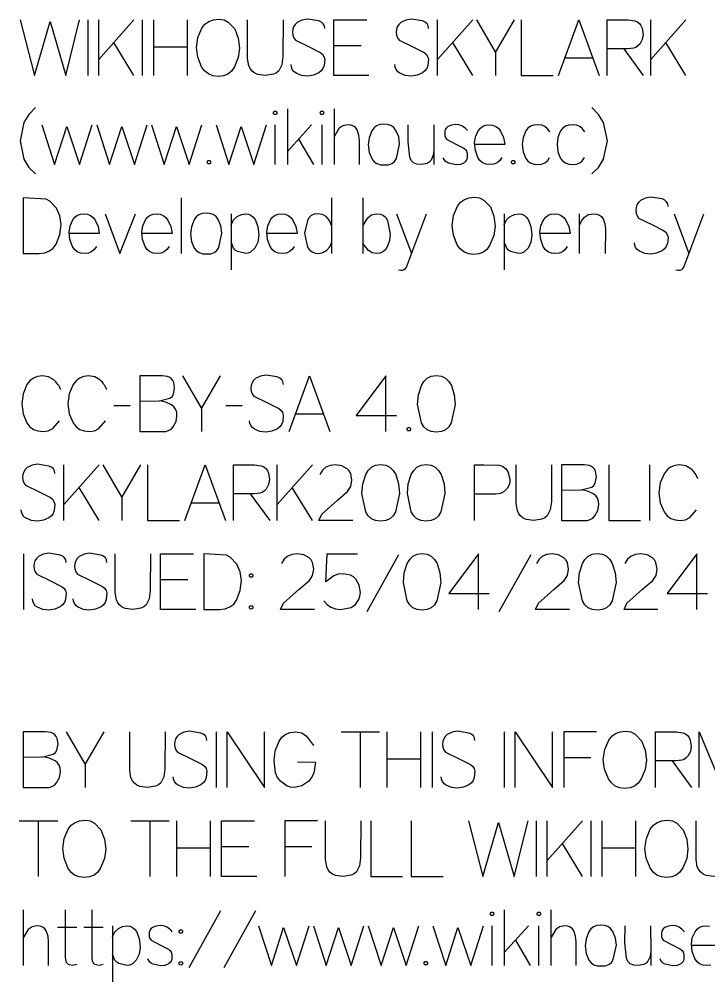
# Model space of a CAD drawing. Header units: millimetres. Extents: x -1220 to 1220, y -2590 to 4787.
# Drawn here: x -866 to 51, y 3506 to 4787 of the extents above; entities that cross this region are included whole.
import ezdxf

# ---------------------------------------------------------------- set-up
doc = ezdxf.new("R2010")
doc.units = ezdxf.units.MM
doc.layers.add('TC', color=220, linetype='Continuous', true_color=0xff00bb)

msp = doc.modelspace()

# ---------------------------------------------------------------- linework, layer by layer
at = {"layer": 'TC'}
for p, q in [((-774.8, 4785.9, 0), (-774.8, 4711.9, 0)), ((-760, 4711.9, 0), (-760, 4785.9, 0)), ((-760, 4733.1, 0), (-713.3, 4785.9, 0)), ((-702.3, 4785.9, 0), (-702.3, 4711.9, 0)), ((-687.4, 4785.9, 0), (-687.4, 4711.9, 0)), ((-642.2, 4711.9, 0), (-642.2, 4785.9, 0)), ((-309.4, 4711.9, 0), (-309.4, 4785.9, 0)), ((-309.4, 4733.1, 0), (-262.7, 4785.9, 0)), ((-25.8, 4711.9, 0), (-25.8, 4785.9, 0)), ((-25.8, 4733.1, 0), (20.9, 4785.9, 0)), ((-713.3, 4711.9, 0), (-739.9, 4755.8, 0)), ((-411.2, 4751.5, 0), (-447.4, 4751.5, 0)), ((-262.7, 4711.9, 0), (-289.3, 4755.8, 0)), ((20.9, 4711.9, 0), (-5.7, 4755.8, 0)), ((-642.2, 4749.6, 0), (-687.4, 4749.6, 0)), ((-232.4, 4742.6, 0), (-232.4, 4711.9, 0)), ((-61.6, 4747.5, 0), (-35.8, 4711.8, 0)), ((-140, 4735.4, 0), (-103.2, 4735.4, 0)), ((-509.1, 4667.5, 0), (-509.1, 4593.5, 0)), ((-447.1, 4667.5, 0), (-447.1, 4593.5, 0)), ((-525.8, 4646.3, 0), (-525.8, 4593.5, 0)), ((-477, 4646.3, 0), (-509.1, 4610.6, 0)), ((-463.6, 4646.3, 0), (-463.6, 4593.5, 0)), ((-494.3, 4627, 0), (-474.4, 4593.5, 0)), ((-314.4, 4610.5, 0), (-314.4, 4593.5, 0)), ((-650.4, 4549.1, 0), (-650.4, 4475.1, 0)), ((-450.4, 4549.1, 0), (-450.4, 4475.1, 0)), ((-409, 4549.1, 0), (-409, 4475.1, 0)), ((-584.1, 4527.9, 0), (-584.1, 4453.5, 0)), ((-364, 4527.9, 0), (-344.1, 4475.1, 0)), ((-220.8, 4527.9, 0), (-220.8, 4453.5, 0)), ((-120.8, 4475.1, 0), (-120.8, 4527.9, 0)), ((5.1, 4527.9, 0), (24.9, 4475.1, 0)), ((-718.2, 4272.5, 0), (-739.9, 4272.3, 0)), ((-623.3, 4269, 0), (-623.3, 4238.3, 0)), ((-569.5, 4272.5, 0), (-591.2, 4272.3, 0)), ((-498.2, 4261.8, 0), (-461.4, 4261.8, 0)), ((-417.8, 4259.6, 0), (-364.1, 4259.6, 0)), ((-806.4, 4119.9, 0), (-806.4, 4193.9, 0)), ((-806.4, 4141.1, 0), (-759.7, 4193.9, 0)), ((-522.8, 4119.9, 0), (-522.8, 4193.9, 0)), ((-522.8, 4141.1, 0), (-476, 4193.9, 0)), ((-27.8, 4193.9, 0), (-27.8, 4119.9, 0)), ((-759.7, 4119.9, 0), (-786.3, 4163.8, 0)), ((-476, 4119.9, 0), (-502.7, 4163.8, 0)), ((-729.3, 4150.6, 0), (-729.3, 4119.9, 0)), ((-558.6, 4155.5, 0), (-532.8, 4119.8, 0)), ((-636.9, 4143.4, 0), (-600.1, 4143.4, 0)), ((-860.4, 4075.5, 0), (-860.4, 4001.5, 0)), ((-361.3, 4074.3, 0), (-403.7, 3998.4, 0)), ((-185.5, 4074.3, 0), (-227.9, 3998.4, 0)), ((-641.8, 4041.1, 0), (-677.9, 4041.1, 0)), ((-294.5, 4022.8, 0), (-240.8, 4022.8, 0)), ((-4.1, 4022.8, 0), (49.6, 4022.8, 0)), ((-604.1, 3838.7, 0), (-604.1, 3764.7, 0)), ((-437.8, 3838.7, 0), (-386.6, 3838.7, 0)), ((-412.5, 3838.7, 0), (-412.5, 3764.7, 0)), ((-377, 3838.7, 0), (-377, 3764.7, 0)), ((-331.8, 3764.7, 0), (-331.8, 3838.7, 0)), ((-316.7, 3838.7, 0), (-316.7, 3764.7, 0)), ((-221, 3838.7, 0), (-221, 3764.7, 0)), ((-105.7, 3804.2, 0), (-141.4, 3804.2, 0)), ((-778.4, 3795.4, 0), (-778.4, 3764.7, 0)), ((-331.8, 3802.4, 0), (-377, 3802.4, 0)), ((2.4, 3800.3, 0), (28.2, 3764.6, 0)), ((-865.9, 3720.3, 0), (-814.7, 3720.3, 0)), ((-840.6, 3720.3, 0), (-840.6, 3646.3, 0)), ((-717.6, 3720.3, 0), (-666.4, 3720.3, 0)), ((-692.3, 3720.3, 0), (-692.3, 3646.3, 0)), ((-656.8, 3720.3, 0), (-656.8, 3646.3, 0)), ((-611.7, 3646.3, 0), (-611.7, 3720.3, 0)), ((-178.3, 3720.3, 0), (-178.3, 3646.3, 0)), ((-163.5, 3646.3, 0), (-163.5, 3720.3, 0)), ((-163.5, 3667.5, 0), (-116.8, 3720.3, 0)), ((-105.8, 3720.3, 0), (-105.8, 3646.3, 0)), ((-90.9, 3720.3, 0), (-90.9, 3646.3, 0)), ((-45.8, 3646.3, 0), (-45.8, 3720.3, 0)), ((-116.8, 3646.3, 0), (-143.5, 3690.2, 0)), ((-611.7, 3684, 0), (-656.8, 3684, 0)), ((-560.6, 3685.9, 0), (-596.8, 3685.9, 0)), ((-476.9, 3685.8, 0), (-512.6, 3685.8, 0)), ((-45.8, 3684, 0), (-90.9, 3684, 0)), ((-860.5, 3601.9, 0), (-860.5, 3527.9, 0)), ((-598, 3600.7, 0), (-640.4, 3524.8, 0)), ((-551.5, 3600.7, 0), (-593.9, 3524.8, 0)), ((-220.7, 3601.9, 0), (-220.7, 3527.9, 0)), ((-158.7, 3601.9, 0), (-158.7, 3527.9, 0)), ((-789.5, 3578.4, 0), (-815.2, 3578.4, 0)), ((-754.2, 3578.4, 0), (-779.9, 3578.4, 0)), ((-741.9, 3580.7, 0), (-741.9, 3506.3, 0)), ((-237.4, 3580.7, 0), (-237.4, 3527.9, 0)), ((-188.6, 3580.7, 0), (-220.7, 3545, 0)), ((-175.2, 3580.7, 0), (-175.2, 3527.9, 0)), ((-205.9, 3561.4, 0), (-186.1, 3527.9, 0)), ((-26, 3544.9, 0), (-26, 3527.9, 0))]:
    msp.add_line(p, q, dxfattribs=at)
for points in [[(-864.8, 4785.9), (-845.8, 4711.9), (-825, 4783.6), (-804.1, 4711.9), (-785.6, 4785.9)], [(-514.9, 4785.9), (-515.3, 4736.6), (-516.7, 4726.1), (-520.7, 4718.3), (-523.8, 4715.5), (-527.9, 4713.5), (-538.6, 4711.9), (-548.7, 4713.3), (-552.7, 4715.1), (-556, 4717.6), (-558.5, 4720.8), (-560.4, 4724.7), (-562.1, 4734.7), (-562.1, 4785.9)], [(-459.4, 4774.6), (-459.9, 4778), (-461.5, 4780.8), (-464, 4782.9), (-467.6, 4784.4), (-482.6, 4786.7), (-489.9, 4785.6), (-496.4, 4782.2), (-499.1, 4779.7), (-501, 4776.7), (-502.2, 4773.3), (-502.6, 4769.4), (-502.1, 4765.4), (-500.8, 4762), (-498.6, 4759.1), (-480.4, 4749.9), (-465.5, 4742.7), (-462.6, 4740.3), (-460.6, 4737.3), (-459.6, 4733.6), (-460.3, 4725), (-461.9, 4721.3), (-464.2, 4718.1), (-467.4, 4715.6), (-474.7, 4712.2), (-482.7, 4711), (-490.5, 4711.9), (-497.6, 4714.8), (-500.6, 4717), (-502.7, 4719.7), (-503.9, 4722.8), (-504.4, 4726.3)], [(-400.7, 4711.9), (-447.4, 4711.9), (-447.4, 4785.9), (-403.4, 4785.9)], [(-321.5, 4774.6), (-322, 4778), (-323.5, 4780.8), (-326.1, 4782.9), (-329.6, 4784.4), (-344.6, 4786.7), (-351.9, 4785.6), (-358.5, 4782.2), (-361.2, 4779.7), (-363.1, 4776.7), (-364.2, 4773.3), (-364.6, 4769.4), (-364.2, 4765.4), (-362.9, 4762), (-360.7, 4759.1), (-342.4, 4749.9), (-327.5, 4742.7), (-324.6, 4740.3), (-322.7, 4737.3), (-321.7, 4733.6), (-322.3, 4725), (-323.9, 4721.3), (-326.3, 4718.1), (-329.4, 4715.6), (-336.8, 4712.2), (-344.7, 4711), (-352.5, 4711.9), (-359.6, 4714.8), (-362.6, 4717), (-364.7, 4719.7), (-366, 4722.8), (-366.4, 4726.3)], [(-257.7, 4785.9), (-232.4, 4742.6), (-207.1, 4785.9)], [(-198.1, 4785.9), (-198.1, 4711.9), (-155.9, 4711.9)], [(-148.5, 4711.9), (-121.7, 4785.9), (-94.4, 4711.9)], [(-83.8, 4711.9), (-83.8, 4785.9), (-55.8, 4785.9), (-47.2, 4784.7), (-43.8, 4783.1), (-41.1, 4781), (-38.9, 4778.3), (-37.4, 4775), (-36.2, 4766.5), (-37.3, 4759.8), (-40.6, 4753.7), (-43, 4751.2), (-45.7, 4749.3), (-48.8, 4748.2), (-52.3, 4747.7), (-56.7, 4747.5), (-61.6, 4747.5), (-83.7, 4747.5)], [(-844.1, 4669.3), (-853.1, 4660.2), (-859.6, 4649.4), (-864.8, 4624.8), (-859.6, 4600.4), (-853, 4589.4), (-844.2, 4581)], [(-104.1, 4581), (-95.4, 4589.4), (-88.9, 4600.4), (-83.5, 4624.8), (-88.8, 4649.4), (-95.3, 4660.2), (-104.2, 4669.3)], [(-835.9, 4646.3), (-819, 4593.5), (-802.6, 4643.9), (-785.7, 4593.5), (-768.9, 4646.3)], [(-762.9, 4646.3), (-746, 4593.5), (-729.6, 4643.9), (-712.7, 4593.5), (-695.9, 4646.3)], [(-690, 4646.3), (-673.1, 4593.5), (-656.7, 4643.9), (-639.8, 4593.5), (-623, 4646.3)], [(-604.1, 4646.3), (-587.1, 4593.5), (-570.8, 4643.9), (-553.8, 4593.5), (-537, 4646.3)], [(-413.4, 4593.5), (-413.3, 4625.2), (-414.2, 4632.6), (-416.6, 4639.6), (-418.6, 4642.5), (-421.3, 4644.6), (-424.8, 4645.9), (-429, 4646.3), (-435.5, 4645.1), (-440.6, 4641.5), (-447.1, 4630.4)], [(-314.5, 4646.3), (-314.3, 4613.1), (-315.2, 4605.7), (-318.2, 4599.3), (-320.5, 4596.7), (-323.4, 4594.9), (-330.9, 4593.5), (-336.9, 4594.1), (-341.5, 4595.9), (-344.7, 4599), (-346.5, 4603.3), (-348.6, 4623.5), (-348.4, 4646.3)], [(-223.9, 4602.8), (-226.8, 4598.7), (-230.4, 4595.8), (-234.6, 4594), (-239.5, 4593.5), (-245, 4594), (-249.5, 4595.8), (-253.1, 4598.7), (-255.8, 4602.8), (-259.2, 4612.2), (-260.3, 4621.9), (-259.1, 4630.4), (-255.4, 4638.4), (-252.6, 4641.9), (-249.2, 4644.3), (-245.3, 4645.8), (-240.7, 4646.3), (-236, 4645.8), (-231.9, 4644.2), (-228.4, 4641.6), (-225.6, 4637.9), (-221.7, 4629.4), (-220.1, 4620.5), (-220.1, 4620.2), (-260.4, 4620.2)], [(-160.2, 4637), (-163.1, 4641.1), (-166.7, 4644), (-171, 4645.7), (-176.1, 4646.3), (-181.3, 4645.8), (-185.7, 4644.3), (-189.3, 4641.7), (-192.2, 4638.1), (-195.8, 4629.4), (-197.1, 4620), (-195.8, 4610.3), (-192.2, 4601.6), (-189.3, 4598), (-185.7, 4595.5), (-181.1, 4594), (-175.8, 4593.5), (-171.2, 4594.1), (-166.7, 4595.9), (-163, 4598.9), (-160.4, 4602.9)], [(-113.7, 4637), (-116.6, 4641.1), (-120.3, 4644), (-124.6, 4645.7), (-129.7, 4646.3), (-134.9, 4645.8), (-139.3, 4644.3), (-142.9, 4641.7), (-145.8, 4638.1), (-149.4, 4629.4), (-150.6, 4620), (-149.4, 4610.3), (-145.8, 4601.6), (-142.9, 4598), (-139.3, 4595.5), (-134.7, 4594), (-129.4, 4593.5), (-124.7, 4594.1), (-120.3, 4595.9), (-116.5, 4598.9), (-114, 4602.9)], [(-2.7, 4537.8), (-3.3, 4541.2), (-4.8, 4544), (-7.3, 4546.1), (-10.9, 4547.6), (-25.9, 4549.9), (-33.2, 4548.8), (-39.7, 4545.4), (-42.4, 4542.9), (-44.3, 4539.9), (-45.5, 4536.5), (-45.9, 4532.6), (-45.4, 4528.6), (-44.1, 4525.2), (-42, 4522.3), (-23.7, 4513.1), (-8.8, 4505.9), (-5.9, 4503.5), (-4, 4500.5), (-2.9, 4496.8), (-3.6, 4488.2), (-5.2, 4484.5), (-7.5, 4481.3), (-10.7, 4478.8), (-18.1, 4475.4), (-26, 4474.2), (-33.8, 4475.1), (-40.9, 4478), (-43.9, 4480.2), (-46, 4482.9), (-47.3, 4486), (-47.7, 4489.5)], [(-763.3, 4484.4), (-766.1, 4480.3), (-769.7, 4477.4), (-774, 4475.6), (-778.9, 4475.1), (-784.3, 4475.6), (-788.8, 4477.4), (-792.5, 4480.3), (-795.2, 4484.4), (-798.5, 4493.8), (-799.6, 4503.5), (-798.4, 4512), (-794.8, 4520), (-792, 4523.5), (-788.6, 4525.9), (-784.6, 4527.4), (-780.1, 4527.9), (-775.3, 4527.4), (-771.2, 4525.8), (-767.8, 4523.2), (-764.9, 4519.5), (-761, 4511), (-759.5, 4502.1), (-759.5, 4501.8), (-799.7, 4501.8)], [(-751.5, 4527.9), (-731.9, 4475.1), (-711.5, 4527.9)], [(-666.5, 4484.4), (-669.4, 4480.3), (-673, 4477.4), (-677.2, 4475.6), (-682.2, 4475.1), (-687.6, 4475.6), (-692.1, 4477.4), (-695.7, 4480.3), (-698.5, 4484.4), (-701.8, 4493.8), (-702.9, 4503.5), (-701.7, 4512), (-698, 4520), (-695.2, 4523.5), (-691.9, 4525.9), (-687.9, 4527.4), (-683.3, 4527.9), (-678.6, 4527.4), (-674.5, 4525.8), (-671, 4523.2), (-668.2, 4519.5), (-664.3, 4511), (-662.7, 4502.1), (-662.7, 4501.8), (-703, 4501.8)], [(-584.1, 4513.4), (-581.1, 4519.9), (-576.2, 4524.4), (-570.5, 4527.1), (-564.8, 4527.9), (-561.1, 4527.4), (-557.7, 4526), (-554.7, 4523.6), (-552.1, 4520.2), (-548.5, 4511.2), (-547.3, 4499.5), (-548.6, 4490.2), (-552.5, 4482.3), (-558.1, 4476.9), (-561.3, 4475.5), (-564.7, 4475.1), (-575.7, 4477.8), (-578.5, 4479.7), (-580.8, 4482.4), (-584.1, 4490.4)], [(-500.2, 4484.4), (-503.1, 4480.3), (-506.7, 4477.4), (-510.9, 4475.6), (-515.9, 4475.1), (-521.3, 4475.6), (-525.8, 4477.4), (-529.4, 4480.3), (-532.2, 4484.4), (-535.5, 4493.8), (-536.6, 4503.5), (-535.4, 4512), (-531.7, 4520), (-529, 4523.5), (-525.6, 4525.9), (-521.6, 4527.4), (-517, 4527.9), (-512.3, 4527.4), (-508.2, 4525.8), (-504.7, 4523.2), (-501.9, 4519.5), (-498, 4511), (-496.4, 4502.1), (-496.4, 4501.8), (-536.7, 4501.8)], [(-450.4, 4512.5), (-453.4, 4519.2), (-457.5, 4524.1), (-462.7, 4527), (-469.1, 4527.9), (-473.6, 4527.4), (-477.4, 4525.7), (-480.5, 4522.9), (-482.7, 4518.9), (-486.4, 4502), (-482.4, 4483.7), (-479.9, 4479.9), (-476.5, 4477.2), (-472.3, 4475.6), (-467.2, 4475.1), (-461.9, 4476.2), (-456.9, 4479.4), (-452.9, 4484.1), (-450.4, 4489.4)], [(-409, 4511.7), (-402.2, 4522.7), (-397.2, 4526.6), (-390.8, 4527.9), (-385.6, 4527.4), (-381.3, 4525.7), (-378.1, 4522.8), (-375.9, 4518.8), (-372.4, 4500.9), (-373.5, 4492.5), (-376.6, 4483.8), (-378.9, 4480), (-382.1, 4477.3), (-385.9, 4475.6), (-390.5, 4475.1), (-396.5, 4476.1), (-401.5, 4479.2), (-409, 4488.5)], [(-361.5, 4453.4), (-358.4, 4452.9), (-355.9, 4453.1), (-353.8, 4453.9), (-352.2, 4455.2), (-351, 4457.1), (-324.3, 4527.9)], [(-220.8, 4513.4), (-217.8, 4519.9), (-213, 4524.4), (-207.3, 4527.1), (-201.6, 4527.9), (-197.8, 4527.4), (-194.5, 4526), (-191.5, 4523.6), (-188.9, 4520.2), (-185.3, 4511.2), (-184, 4499.5), (-185.3, 4490.2), (-189.2, 4482.3), (-194.8, 4476.9), (-198, 4475.5), (-201.5, 4475.1), (-212.5, 4477.8), (-215.2, 4479.7), (-217.5, 4482.4), (-220.8, 4490.4)], [(-137, 4484.4), (-139.9, 4480.3), (-143.5, 4477.4), (-147.7, 4475.6), (-152.7, 4475.1), (-158.1, 4475.6), (-162.6, 4477.4), (-166.2, 4480.3), (-168.9, 4484.4), (-172.3, 4493.8), (-173.4, 4503.5), (-172.2, 4512), (-168.5, 4520), (-165.7, 4523.5), (-162.4, 4525.9), (-158.4, 4527.4), (-153.8, 4527.9), (-149.1, 4527.4), (-145, 4525.8), (-141.5, 4523.2), (-138.7, 4519.5), (-134.8, 4511), (-133.2, 4502.1), (-133.2, 4501.8), (-173.5, 4501.8)], [(-120.8, 4512.3), (-118.2, 4518.4), (-114.2, 4523.4), (-108.6, 4526.8), (-101.7, 4527.9), (-97.6, 4527.5), (-94.2, 4526.3), (-91.5, 4524.2), (-89.4, 4521.3), (-86.9, 4514.6), (-86.2, 4507.7), (-86.6, 4475.1)], [(7.5, 4453.4), (10.7, 4452.9), (13.2, 4453.1), (15.2, 4453.9), (16.9, 4455.2), (18.1, 4457.1), (44.7, 4527.9)], [(-705.5, 4278.5), (-679.5, 4278.9), (-665.5, 4282.7), (-662.7, 4284.8), (-660.8, 4287.8), (-659.2, 4296.3), (-660.3, 4303.3), (-661.6, 4306), (-663.4, 4308.3), (-665.7, 4310), (-668.5, 4311.3), (-675.7, 4312.3), (-705.5, 4312.3)], [(-705.5, 4312.3), (-705.5, 4238.3), (-681.6, 4238.3), (-675.4, 4238.1), (-671.1, 4238.3), (-667.3, 4239.5), (-664, 4241.5), (-661.2, 4244.4), (-657.4, 4251.5), (-656.1, 4259.3), (-656.5, 4264), (-657.9, 4267.9), (-660.1, 4271.2), (-663.3, 4273.7), (-670.9, 4277.2), (-679.5, 4278.9)], [(-648.7, 4312.3), (-623.3, 4269), (-598, 4312.3)], [(-514.6, 4301), (-515.1, 4304.4), (-516.7, 4307.2), (-519.2, 4309.3), (-522.8, 4310.8), (-537.8, 4313.1), (-545.1, 4312), (-551.6, 4308.6), (-554.3, 4306.1), (-556.2, 4303.1), (-557.4, 4299.7), (-557.7, 4295.8), (-557.3, 4291.8), (-556, 4288.4), (-553.8, 4285.5), (-535.5, 4276.3), (-520.6, 4269.1), (-517.8, 4266.7), (-515.8, 4263.7), (-514.8, 4260), (-515.5, 4251.4), (-517, 4247.7), (-519.4, 4244.5), (-522.5, 4242), (-529.9, 4238.6), (-537.9, 4237.4), (-545.7, 4238.3), (-552.8, 4241.2), (-555.7, 4243.4), (-557.9, 4246.1), (-559.1, 4249.2), (-559.5, 4252.7)], [(-506.8, 4238.3), (-479.9, 4312.3), (-452.7, 4238.3)], [(-378.4, 4238.3), (-378.2, 4312.4), (-417.8, 4259.6)], [(-818.4, 4182.6), (-818.9, 4186), (-820.5, 4188.8), (-823, 4190.9), (-826.6, 4192.4), (-841.6, 4194.7), (-848.9, 4193.6), (-855.4, 4190.2), (-858.1, 4187.7), (-860, 4184.7), (-861.2, 4181.3), (-861.6, 4177.4), (-861.1, 4173.4), (-859.8, 4170), (-857.6, 4167.1), (-839.4, 4157.9), (-824.5, 4150.7), (-821.6, 4148.3), (-819.7, 4145.3), (-818.6, 4141.6), (-819.3, 4133), (-820.9, 4129.3), (-823.2, 4126.1), (-826.4, 4123.6), (-833.7, 4120.2), (-841.7, 4119), (-849.5, 4119.9), (-856.6, 4122.8), (-859.6, 4125), (-861.7, 4127.7), (-862.9, 4130.8), (-863.4, 4134.3)], [(-754.7, 4193.9), (-729.3, 4150.6), (-704.1, 4193.9)], [(-695.1, 4193.9), (-695.1, 4119.9), (-652.9, 4119.9)], [(-645.5, 4119.9), (-618.6, 4193.9), (-591.4, 4119.9)], [(-580.8, 4119.9), (-580.8, 4193.9), (-552.8, 4193.9), (-544.2, 4192.7), (-540.8, 4191.1), (-538, 4189), (-535.9, 4186.3), (-534.3, 4183), (-533.1, 4174.5), (-534.2, 4167.8), (-537.6, 4161.7), (-539.9, 4159.2), (-542.7, 4157.3), (-545.8, 4156.2), (-549.3, 4155.7), (-553.6, 4155.5), (-558.6, 4155.5), (-580.7, 4155.5)], [(-422.2, 4120), (-467.4, 4120.1), (-463.5, 4128.4), (-442.6, 4146.8), (-429.2, 4158.5), (-424.8, 4165.3), (-423.4, 4173.6), (-424.9, 4182.3), (-426.9, 4185.8), (-429.6, 4188.7), (-436.7, 4192.6), (-445.4, 4193.9), (-452.2, 4193.1), (-457.9, 4190.7), (-462.6, 4186.8), (-466.3, 4181.3)], [(-157.8, 4193.9), (-158.1, 4144.6), (-159.6, 4134.1), (-163.6, 4126.3), (-166.7, 4123.5), (-170.8, 4121.5), (-181.5, 4119.9), (-191.6, 4121.3), (-195.6, 4123.1), (-198.8, 4125.6), (-201.4, 4128.8), (-203.3, 4132.7), (-205, 4142.7), (-205, 4193.9)], [(-144.5, 4160.1), (-118.5, 4160.5), (-104.4, 4164.3), (-101.7, 4166.4), (-99.8, 4169.4), (-98.2, 4177.9), (-99.2, 4184.9), (-100.5, 4187.6), (-102.3, 4189.9), (-104.7, 4191.6), (-107.5, 4192.9), (-114.7, 4193.9), (-144.5, 4193.9)], [(-144.5, 4193.9), (-144.5, 4119.9), (-120.6, 4119.9), (-114.4, 4119.7), (-110.1, 4119.9), (-106.3, 4121.1), (-103, 4123.1), (-100.2, 4126), (-96.3, 4133.1), (-95, 4140.9), (-95.5, 4145.6), (-96.8, 4149.5), (-99.1, 4152.8), (-102.2, 4155.3), (-109.9, 4158.8), (-118.5, 4160.5)], [(-81.8, 4193.9), (-81.8, 4119.9), (-39.6, 4119.9)], [(-803.4, 4064.2), (-803.9, 4067.6), (-805.5, 4070.4), (-808, 4072.5), (-811.6, 4074), (-826.6, 4076.3), (-833.9, 4075.2), (-840.4, 4071.8), (-843.1, 4069.3), (-845, 4066.3), (-846.2, 4062.9), (-846.6, 4059), (-846.1, 4055), (-844.8, 4051.6), (-842.6, 4048.7), (-824.4, 4039.5), (-809.5, 4032.3), (-806.6, 4029.9), (-804.6, 4026.9), (-803.6, 4023.2), (-804.3, 4014.6), (-805.9, 4010.9), (-808.2, 4007.7), (-811.4, 4005.2), (-818.7, 4001.8), (-826.7, 4000.6), (-834.5, 4001.5), (-841.6, 4004.4), (-844.6, 4006.6), (-846.7, 4009.3), (-847.9, 4012.4), (-848.4, 4015.9)], [(-749.2, 4064.2), (-749.7, 4067.6), (-751.2, 4070.4), (-753.8, 4072.5), (-757.3, 4074), (-772.3, 4076.3), (-779.7, 4075.2), (-786.2, 4071.8), (-788.9, 4069.3), (-790.8, 4066.3), (-791.9, 4062.9), (-792.3, 4059), (-791.9, 4055), (-790.6, 4051.6), (-788.4, 4048.7), (-770.1, 4039.5), (-755.2, 4032.3), (-752.4, 4029.9), (-750.4, 4026.9), (-749.4, 4023.2), (-750.1, 4014.6), (-751.6, 4010.9), (-754, 4007.7), (-757.1, 4005.2), (-764.5, 4001.8), (-772.5, 4000.6), (-780.3, 4001.5), (-787.4, 4004.4), (-790.3, 4006.6), (-792.4, 4009.3), (-793.7, 4012.4), (-794.1, 4015.9)], [(-691.3, 4075.5), (-691.6, 4026.2), (-693, 4015.7), (-697.1, 4007.9), (-700.2, 4005.1), (-704.2, 4003.1), (-714.9, 4001.5), (-725, 4002.9), (-729, 4004.7), (-732.3, 4007.2), (-734.9, 4010.4), (-736.7, 4014.3), (-738.4, 4024.3), (-738.4, 4075.5)], [(-631.2, 4001.5), (-677.9, 4001.5), (-677.9, 4075.5), (-634, 4075.5)], [(-473.1, 4001.6), (-518.2, 4001.7), (-514.4, 4010), (-493.5, 4028.4), (-480, 4040.1), (-475.7, 4046.9), (-474.2, 4055.2), (-475.8, 4063.9), (-477.7, 4067.4), (-480.5, 4070.3), (-487.5, 4074.2), (-496.2, 4075.5), (-503, 4074.7), (-508.7, 4072.3), (-513.5, 4068.4), (-517.2, 4062.9)], [(-460.9, 4013.2), (-456.5, 4008.1), (-451.3, 4004.4), (-445.4, 4002.2), (-438.8, 4001.5), (-424.4, 4004), (-418.8, 4008), (-414.4, 4014.6), (-412.7, 4019.4), (-412.1, 4024.1), (-413.6, 4033.8), (-418, 4041.8), (-421.3, 4045), (-425.2, 4047.2), (-435.1, 4049), (-441.7, 4048.3), (-447.5, 4046.2), (-458, 4038.4), (-456.2, 4075.5), (-416.2, 4075.5)], [(-255.1, 4001.5), (-255, 4075.6), (-294.5, 4022.8)], [(-134, 4001.6), (-179.2, 4001.7), (-175.3, 4010), (-154.4, 4028.4), (-141, 4040.1), (-136.7, 4046.9), (-135.2, 4055.2), (-136.8, 4063.9), (-138.7, 4067.4), (-141.4, 4070.3), (-148.5, 4074.2), (-157.2, 4075.5), (-164, 4074.7), (-169.7, 4072.3), (-174.4, 4068.4), (-178.1, 4062.9)], [(-16.3, 4001.6), (-61.4, 4001.7), (-57.6, 4010), (-36.7, 4028.4), (-23.3, 4040.1), (-18.9, 4046.9), (-17.4, 4055.2), (-19, 4063.9), (-21, 4067.4), (-23.7, 4070.3), (-30.7, 4074.2), (-39.4, 4075.5), (-46.2, 4074.7), (-52, 4072.3), (-56.7, 4068.4), (-60.4, 4062.9)], [(35.3, 4001.5), (35.4, 4075.6), (-4.1, 4022.8)], [(-860.6, 3804.9), (-834.6, 3805.3), (-820.6, 3809.1), (-817.8, 3811.2), (-815.9, 3814.2), (-814.3, 3822.7), (-815.3, 3829.7), (-816.6, 3832.4), (-818.4, 3834.7), (-820.8, 3836.4), (-823.6, 3837.7), (-830.8, 3838.7), (-860.6, 3838.7)], [(-860.6, 3838.7), (-860.6, 3764.7), (-836.7, 3764.7), (-830.5, 3764.5), (-826.2, 3764.7), (-822.4, 3765.9), (-819.1, 3767.9), (-816.3, 3770.8), (-812.4, 3777.9), (-811.1, 3785.7), (-811.6, 3790.4), (-812.9, 3794.3), (-815.2, 3797.6), (-818.3, 3800.1), (-826, 3803.6), (-834.6, 3805.3)], [(-803.7, 3838.7), (-778.4, 3795.4), (-753.1, 3838.7)], [(-671.8, 3838.7), (-672.1, 3789.4), (-673.6, 3778.9), (-677.6, 3771.1), (-680.7, 3768.3), (-684.7, 3766.3), (-695.5, 3764.7), (-705.6, 3766.1), (-709.5, 3767.9), (-712.8, 3770.4), (-715.4, 3773.6), (-717.3, 3777.5), (-719, 3787.5), (-719, 3838.7)], [(-616.3, 3827.4), (-616.8, 3830.8), (-618.3, 3833.6), (-620.9, 3835.7), (-624.5, 3837.2), (-639.5, 3839.5), (-646.8, 3838.4), (-653.3, 3835), (-656, 3832.5), (-657.9, 3829.5), (-659.1, 3826.1), (-659.4, 3822.2), (-659, 3818.2), (-657.7, 3814.8), (-655.5, 3811.9), (-637.2, 3802.7), (-622.3, 3795.5), (-619.5, 3793.1), (-617.5, 3790.1), (-616.5, 3786.4), (-617.2, 3777.8), (-618.7, 3774.1), (-621.1, 3770.9), (-624.2, 3768.4), (-631.6, 3765), (-639.6, 3763.8), (-647.4, 3764.7), (-654.5, 3767.6), (-657.4, 3769.8), (-659.6, 3772.5), (-660.8, 3775.6), (-661.2, 3779.1)], [(-589.3, 3764.7), (-589.3, 3838.7), (-539.8, 3764.7), (-539.8, 3838.7)], [(-495.8, 3798.7), (-471.7, 3798.6), (-474.2, 3784), (-477, 3778.2), (-480.9, 3773.3), (-490, 3766.8), (-499.8, 3764.6), (-504.8, 3765.1), (-509.6, 3766.7), (-518.5, 3773.2), (-522.2, 3778.2), (-524.9, 3784.4), (-527, 3800.4), (-525.3, 3813.6), (-520.4, 3826.2), (-516.5, 3831.6), (-511.5, 3835.5), (-505.4, 3837.9), (-498.1, 3838.7), (-490.1, 3837.3), (-483.7, 3833.1), (-474.7, 3820.4)], [(-259.7, 3827.4), (-260.2, 3830.8), (-261.8, 3833.6), (-264.3, 3835.7), (-267.9, 3837.2), (-282.9, 3839.5), (-290.2, 3838.4), (-296.7, 3835), (-299.4, 3832.5), (-301.3, 3829.5), (-302.5, 3826.1), (-302.9, 3822.2), (-302.4, 3818.2), (-301.1, 3814.8), (-298.9, 3811.9), (-280.7, 3802.7), (-265.8, 3795.5), (-262.9, 3793.1), (-261, 3790.1), (-259.9, 3786.4), (-260.6, 3777.8), (-262.2, 3774.1), (-264.5, 3770.9), (-267.7, 3768.4), (-275, 3765), (-283, 3763.8), (-290.8, 3764.7), (-297.9, 3767.6), (-300.9, 3769.8), (-303, 3772.5), (-304.2, 3775.6), (-304.7, 3779.1)], [(-206.2, 3764.7), (-206.2, 3838.7), (-156.8, 3764.7), (-156.8, 3838.7)], [(-97.9, 3838.7), (-141.4, 3838.7), (-141.4, 3764.7)], [(-19.8, 3764.7), (-19.8, 3838.7), (8.2, 3838.7), (16.8, 3837.5), (20.2, 3835.9), (23, 3833.8), (25.1, 3831.1), (26.7, 3827.8), (27.9, 3819.3), (26.8, 3812.6), (23.5, 3806.5), (21.1, 3804), (18.4, 3802.1), (15.2, 3801), (11.7, 3800.5), (7.4, 3800.3), (2.4, 3800.3), (-19.7, 3800.3)], [(38.3, 3764.7), (38.3, 3838.7), (67.9, 3768.7), (97.5, 3838.3), (97.5, 3764.7)], [(-550, 3646.3), (-596.8, 3646.3), (-596.8, 3720.3), (-552.8, 3720.3)], [(-469.1, 3720.3), (-512.6, 3720.3), (-512.6, 3646.3)], [(-411.5, 3720.3), (-411.9, 3671), (-413.3, 3660.5), (-417.4, 3652.7), (-420.5, 3649.9), (-424.5, 3647.9), (-435.2, 3646.3), (-445.3, 3647.7), (-449.3, 3649.5), (-452.6, 3652), (-455.1, 3655.2), (-457, 3659.1), (-458.7, 3669.1), (-458.7, 3720.3)], [(-398.2, 3720.3), (-398.2, 3646.3), (-356, 3646.3)], [(-344.4, 3720.3), (-344.4, 3646.3), (-302.2, 3646.3)], [(-268.4, 3720.3), (-249.4, 3646.3), (-228.6, 3718), (-207.6, 3646.3), (-189.1, 3720.3)], [(81.5, 3720.3), (81.2, 3671), (79.8, 3660.5), (75.7, 3652.7), (72.6, 3649.9), (68.6, 3647.9), (57.8, 3646.3), (47.8, 3647.7), (43.8, 3649.5), (40.5, 3652), (37.9, 3655.2), (36, 3659.1), (34.4, 3669.1), (34.4, 3720.3)], [(-789.4, 3529.1), (-795, 3528), (-799, 3528.6), (-800.6, 3529.4), (-801.9, 3530.6), (-803, 3532.1), (-803.7, 3533.9), (-804.3, 3538.4), (-804.2, 3601.9)], [(-754.1, 3529.1), (-759.7, 3528), (-763.7, 3528.6), (-765.3, 3529.4), (-766.6, 3530.6), (-767.7, 3532.1), (-768.4, 3533.9), (-769, 3538.4), (-768.9, 3601.9)], [(-826.9, 3527.9), (-826.8, 3559.6), (-827.6, 3567), (-830.1, 3574), (-832, 3576.9), (-834.7, 3579), (-838.2, 3580.3), (-842.4, 3580.7), (-848.9, 3579.5), (-854.1, 3575.9), (-860.5, 3564.8)], [(-741.9, 3566.2), (-738.9, 3572.7), (-734.1, 3577.2), (-728.4, 3579.9), (-722.7, 3580.7), (-718.9, 3580.2), (-715.5, 3578.8), (-712.6, 3576.4), (-710, 3573), (-706.3, 3564), (-705.1, 3552.3), (-706.4, 3543), (-710.3, 3535.1), (-715.9, 3529.7), (-719.1, 3528.3), (-722.6, 3527.9), (-733.6, 3530.6), (-736.3, 3532.5), (-738.6, 3535.2), (-741.9, 3543.2)], [(-547.5, 3580.7), (-530.6, 3527.9), (-514.2, 3578.3), (-497.3, 3527.9), (-480.5, 3580.7)], [(-474.6, 3580.7), (-457.6, 3527.9), (-441.3, 3578.3), (-424.3, 3527.9), (-407.5, 3580.7)], [(-401.6, 3580.7), (-384.7, 3527.9), (-368.3, 3578.3), (-351.4, 3527.9), (-334.6, 3580.7)], [(-315.7, 3580.7), (-298.7, 3527.9), (-282.4, 3578.3), (-265.4, 3527.9), (-248.6, 3580.7)], [(-125.1, 3527.9), (-125, 3559.6), (-125.8, 3567), (-128.2, 3574), (-130.2, 3576.9), (-132.9, 3579), (-136.4, 3580.3), (-140.6, 3580.7), (-147.1, 3579.5), (-152.2, 3575.9), (-158.7, 3564.8)], [(-26.1, 3580.7), (-25.9, 3547.5), (-26.8, 3540.1), (-29.8, 3533.7), (-32.1, 3531.1), (-35, 3529.3), (-42.5, 3527.9), (-48.5, 3528.5), (-53.1, 3530.3), (-56.3, 3533.4), (-58.1, 3537.7), (-60.3, 3557.9), (-60, 3580.7)], [(53.8, 3528.4), (48.8, 3527.9), (43.4, 3528.4), (38.9, 3530.2), (35.3, 3533.1), (32.6, 3537.2), (29.2, 3546.6), (28.1, 3556.3), (29.3, 3564.8), (33, 3572.8), (35.8, 3576.3), (39.1, 3578.7), (43.1, 3580.2), (47.7, 3580.7), (52.4, 3580.2)], [(68.3, 3554.6), (28, 3554.6)]]:
    msp.add_lwpolyline(points, dxfattribs=at)
for points in [[(-600.4, 4786.7), (-593.5, 4785.8), (-587.8, 4783), (-579.3, 4773.8), (-574.5, 4761.4), (-572.9, 4748.4), (-574.6, 4735.9), (-579.7, 4723.3), (-583.6, 4717.8), (-588.5, 4713.8), (-594.3, 4711.5), (-601.2, 4710.7), (-608.3, 4711.5), (-614.3, 4713.9), (-619.3, 4717.9), (-623.3, 4723.5), (-628.4, 4736.3), (-630.1, 4749.2), (-628.3, 4762.5), (-623, 4774.8), (-618.9, 4780), (-613.7, 4783.7), (-607.6, 4786)], [(-525.4, 4664.5), (-524.4, 4664.4), (-524, 4664.2), (-523.7, 4664), (-523.5, 4663.6), (-523.3, 4663.3), (-523.2, 4662.3), (-523.3, 4661.3), (-523.5, 4660.9), (-523.7, 4660.5), (-524, 4660.3), (-524.4, 4660.1), (-525.4, 4660), (-526.4, 4660.1), (-526.8, 4660.3), (-527.1, 4660.5), (-527.4, 4660.9), (-527.6, 4661.3), (-527.7, 4662.3), (-527.6, 4663.3), (-527.4, 4663.6), (-527.1, 4664), (-526.8, 4664.2), (-526.4, 4664.4)], [(-463.1, 4664.5), (-462.2, 4664.4), (-461.8, 4664.2), (-461.5, 4664), (-461.2, 4663.6), (-461.1, 4663.3), (-460.9, 4662.3), (-461.1, 4661.3), (-461.2, 4660.9), (-461.5, 4660.5), (-461.8, 4660.3), (-462.2, 4660.1), (-463.1, 4660), (-464.2, 4660.1), (-464.6, 4660.3), (-464.9, 4660.5), (-465.1, 4660.9), (-465.3, 4661.3), (-465.5, 4662.3), (-465.3, 4663.3), (-465.1, 4663.6), (-464.9, 4664), (-464.6, 4664.2), (-464.2, 4664.4)], [(-381.1, 4647.3), (-386.2, 4646.7), (-390.5, 4645), (-394, 4642.2), (-396.9, 4638.3), (-400.4, 4629.1), (-401.6, 4619.6), (-400.4, 4609.5), (-396.7, 4600.7), (-393.8, 4597.1), (-390.1, 4594.6), (-385.4, 4593), (-374.6, 4593.1), (-370.2, 4594.8), (-366.7, 4597.6), (-364.2, 4601.5), (-360, 4620.4), (-361.2, 4630.1), (-364.9, 4638.9), (-367.8, 4642.6), (-371.5, 4645.2), (-375.9, 4646.8)], [(-613.5, 4598.9), (-612.5, 4598.7), (-612.1, 4598.5), (-611.8, 4598.3), (-611.6, 4598), (-611.4, 4597.6), (-611.2, 4596.6), (-611.4, 4595.6), (-611.6, 4595.2), (-611.8, 4594.9), (-612.1, 4594.6), (-612.5, 4594.5), (-613.5, 4594.3), (-614.5, 4594.5), (-614.9, 4594.6), (-615.2, 4594.9), (-615.5, 4595.2), (-615.6, 4595.6), (-615.8, 4596.6), (-615.6, 4597.6), (-615.5, 4598), (-615.2, 4598.3), (-614.9, 4598.5), (-614.5, 4598.7)], [(-208.8, 4598.9), (-207.8, 4598.7), (-207.4, 4598.5), (-207.1, 4598.3), (-206.9, 4598), (-206.7, 4597.6), (-206.6, 4596.6), (-206.7, 4595.6), (-206.9, 4595.2), (-207.1, 4594.9), (-207.4, 4594.6), (-207.8, 4594.5), (-208.8, 4594.3), (-209.8, 4594.5), (-210.2, 4594.6), (-210.5, 4594.9), (-210.8, 4595.2), (-211, 4595.6), (-211.1, 4596.6), (-211, 4597.6), (-210.8, 4598), (-210.5, 4598.3), (-210.2, 4598.5), (-209.8, 4598.7)], [(-860.6, 4549.1), (-860.6, 4475.1), (-839.6, 4475.3), (-832, 4476.1), (-825.7, 4478.5), (-820.6, 4482.3), (-816.7, 4487.6), (-811.9, 4500.3), (-810.3, 4513.8), (-811.8, 4525.1), (-816.4, 4535.5), (-825.1, 4544.9), (-830.3, 4547.3)], [(-260.4, 4549.9), (-253.5, 4549), (-247.8, 4546.2), (-239.3, 4537), (-234.5, 4524.6), (-232.9, 4511.6), (-234.6, 4499.1), (-239.8, 4486.5), (-243.6, 4481), (-248.5, 4477), (-254.4, 4474.7), (-261.2, 4473.9), (-268.3, 4474.7), (-274.4, 4477.1), (-279.4, 4481.1), (-283.3, 4486.7), (-288.4, 4499.5), (-290.1, 4512.4), (-288.3, 4525.7), (-283, 4538), (-278.9, 4543.2), (-273.7, 4546.9), (-267.6, 4549.2)], [(-617.5, 4528.9), (-622.5, 4528.3), (-626.9, 4526.6), (-630.4, 4523.8), (-633.2, 4519.9), (-636.8, 4510.7), (-638, 4501.2), (-636.8, 4491.1), (-633.1, 4482.3), (-630.2, 4478.7), (-626.4, 4476.2), (-621.8, 4474.6), (-611, 4474.7), (-606.6, 4476.4), (-603.1, 4479.2), (-600.6, 4483.1), (-596.3, 4502), (-597.6, 4511.7), (-601.3, 4520.5), (-604.2, 4524.2), (-607.8, 4526.8), (-612.3, 4528.4)], [(-311.1, 4312.9), (-304.4, 4311.9), (-298.9, 4309.1), (-294.5, 4304.9), (-291.1, 4299.6), (-287.2, 4287.1), (-286.1, 4274.3), (-291.3, 4249.9), (-294.5, 4244.5), (-298.9, 4240.7), (-304.4, 4238.4), (-311.1, 4237.6), (-317.8, 4238.4), (-323.3, 4240.7), (-327.6, 4244.6), (-330.8, 4250), (-336, 4274.4), (-334.9, 4287.2), (-330.9, 4299.7), (-327.6, 4304.9), (-323.3, 4309.1), (-317.8, 4311.9)], [(-347.7, 4243.7), (-346.7, 4243.5), (-346.3, 4243.3), (-346, 4243.1), (-345.8, 4242.8), (-345.6, 4242.4), (-345.5, 4241.4), (-345.6, 4240.4), (-345.8, 4240), (-346, 4239.7), (-346.3, 4239.4), (-346.7, 4239.3), (-347.7, 4239.1), (-348.7, 4239.3), (-349.1, 4239.4), (-349.4, 4239.7), (-349.7, 4240), (-349.9, 4240.4), (-350, 4241.4), (-349.9, 4242.4), (-349.7, 4242.8), (-349.4, 4243.1), (-349.1, 4243.3), (-348.7, 4243.5)], [(-385.2, 4194.5), (-378.5, 4193.5), (-373, 4190.7), (-368.6, 4186.5), (-365.2, 4181.2), (-361.3, 4168.7), (-360.2, 4155.9), (-365.5, 4131.5), (-368.6, 4126.1), (-373, 4122.3), (-378.5, 4120), (-385.2, 4119.2), (-391.9, 4120), (-397.4, 4122.3), (-401.7, 4126.2), (-404.9, 4131.6), (-410.1, 4156), (-409, 4168.8), (-405, 4181.3), (-401.7, 4186.5), (-397.4, 4190.7), (-391.9, 4193.5)], [(-324.8, 4194.5), (-318, 4193.5), (-312.5, 4190.7), (-308.1, 4186.5), (-304.8, 4181.2), (-300.9, 4168.7), (-299.7, 4155.9), (-305, 4131.5), (-308.2, 4126.1), (-312.5, 4122.3), (-318, 4120), (-324.8, 4119.2), (-331.4, 4120), (-336.9, 4122.3), (-341.2, 4126.2), (-344.4, 4131.6), (-349.6, 4156), (-348.5, 4168.8), (-344.5, 4181.3), (-341.2, 4186.5), (-336.9, 4190.7), (-331.4, 4193.5)], [(-620.6, 4075.5), (-620.6, 4001.5), (-599.6, 4001.7), (-592, 4002.5), (-585.7, 4004.9), (-580.6, 4008.7), (-576.8, 4014), (-571.9, 4026.7), (-570.3, 4040.2), (-571.9, 4051.5), (-576.5, 4061.9), (-585.2, 4071.3), (-590.3, 4073.7)], [(-330.1, 4076.1), (-323.4, 4075.1), (-317.9, 4072.3), (-313.5, 4068.1), (-310.2, 4062.8), (-306.3, 4050.3), (-305.1, 4037.5), (-310.4, 4013.1), (-313.6, 4007.7), (-317.9, 4003.9), (-323.4, 4001.6), (-330.1, 4000.8), (-336.8, 4001.6), (-342.3, 4003.9), (-346.6, 4007.8), (-349.8, 4013.2), (-355, 4037.6), (-353.9, 4050.4), (-349.9, 4062.9), (-346.6, 4068.1), (-342.3, 4072.3), (-336.8, 4075.1)], [(-97, 4076.1), (-90.3, 4075.1), (-84.8, 4072.3), (-80.4, 4068.1), (-77.1, 4062.8), (-73.2, 4050.3), (-72, 4037.5), (-77.3, 4013.1), (-80.5, 4007.7), (-84.8, 4003.9), (-90.3, 4001.6), (-97, 4000.8), (-103.7, 4001.6), (-109.2, 4003.9), (-113.5, 4007.8), (-116.7, 4013.2), (-121.9, 4037.6), (-120.8, 4050.4), (-116.8, 4062.9), (-113.5, 4068.1), (-109.2, 4072.3), (-103.7, 4075.1)], [(-557.5, 4048.9), (-556.5, 4048.8), (-556.1, 4048.6), (-555.8, 4048.4), (-555.5, 4048.1), (-555.4, 4047.7), (-555.2, 4046.7), (-555.4, 4045.7), (-555.5, 4045.3), (-555.8, 4045), (-556.1, 4044.7), (-556.5, 4044.5), (-557.5, 4044.4), (-558.5, 4044.5), (-558.9, 4044.7), (-559.2, 4045), (-559.4, 4045.3), (-559.6, 4045.7), (-559.8, 4046.7), (-559.6, 4047.7), (-559.4, 4048.1), (-559.2, 4048.4), (-558.9, 4048.6), (-558.5, 4048.8)], [(-557.5, 4006.6), (-556.5, 4006.5), (-556.1, 4006.3), (-555.8, 4006.1), (-555.5, 4005.8), (-555.4, 4005.4), (-555.2, 4004.4), (-555.4, 4003.4), (-555.5, 4003), (-555.8, 4002.7), (-556.1, 4002.4), (-556.5, 4002.2), (-557.5, 4002.1), (-558.5, 4002.2), (-558.9, 4002.4), (-559.2, 4002.7), (-559.4, 4003), (-559.6, 4003.4), (-559.8, 4004.4), (-559.6, 4005.4), (-559.4, 4005.8), (-559.2, 4006.1), (-558.9, 4006.3), (-558.5, 4006.5)], [(-59.3, 3839.5), (-52.5, 3838.6), (-46.7, 3835.8), (-38.3, 3826.6), (-33.4, 3814.2), (-31.8, 3801.2), (-33.5, 3788.7), (-38.7, 3776.1), (-42.6, 3770.6), (-47.4, 3766.6), (-53.3, 3764.3), (-60.2, 3763.5), (-67.2, 3764.3), (-73.3, 3766.7), (-78.3, 3770.7), (-82.2, 3776.3), (-87.3, 3789.1), (-89, 3802), (-87.2, 3815.3), (-81.9, 3827.6), (-77.8, 3832.8), (-72.7, 3836.5), (-66.5, 3838.8)], [(-778.3, 3721.1), (-771.4, 3720.2), (-765.7, 3717.4), (-757.2, 3708.2), (-752.4, 3695.8), (-750.8, 3682.8), (-752.5, 3670.3), (-757.7, 3657.7), (-761.5, 3652.2), (-766.4, 3648.2), (-772.3, 3645.9), (-779.1, 3645.1), (-786.2, 3645.9), (-792.2, 3648.3), (-797.3, 3652.3), (-801.2, 3657.9), (-806.3, 3670.7), (-808, 3683.6), (-806.2, 3696.9), (-800.9, 3709.2), (-796.8, 3714.4), (-791.6, 3718.1), (-785.5, 3720.4)], [(-3.9, 3721.1), (2.9, 3720.2), (8.7, 3717.4), (17.1, 3708.2), (22, 3695.8), (23.6, 3682.8), (21.9, 3670.3), (16.7, 3657.7), (12.8, 3652.2), (8, 3648.2), (2.1, 3645.9), (-4.8, 3645.1), (-11.8, 3645.9), (-17.9, 3648.3), (-22.9, 3652.3), (-26.9, 3657.9), (-31.9, 3670.7), (-33.6, 3683.6), (-31.8, 3696.9), (-26.5, 3709.2), (-22.4, 3714.4), (-17.3, 3718.1), (-11.1, 3720.4)], [(-237, 3598.9), (-236, 3598.8), (-235.7, 3598.6), (-235.3, 3598.4), (-235.1, 3598), (-234.9, 3597.7), (-234.8, 3596.7), (-234.9, 3595.7), (-235.1, 3595.3), (-235.3, 3594.9), (-235.7, 3594.7), (-236, 3594.5), (-237, 3594.4), (-238, 3594.5), (-238.4, 3594.7), (-238.8, 3594.9), (-239, 3595.3), (-239.2, 3595.7), (-239.3, 3596.7), (-239.2, 3597.7), (-239, 3598), (-238.8, 3598.4), (-238.4, 3598.6), (-238, 3598.8)], [(-174.7, 3598.9), (-173.8, 3598.8), (-173.4, 3598.6), (-173.1, 3598.4), (-172.8, 3598), (-172.7, 3597.7), (-172.5, 3596.7), (-172.7, 3595.7), (-172.8, 3595.3), (-173.1, 3594.9), (-173.4, 3594.7), (-173.8, 3594.5), (-174.7, 3594.4), (-175.8, 3594.5), (-176.2, 3594.7), (-176.5, 3594.9), (-176.7, 3595.3), (-176.9, 3595.7), (-177.1, 3596.7), (-176.9, 3597.7), (-176.7, 3598), (-176.5, 3598.4), (-176.2, 3598.6), (-175.8, 3598.8)], [(-651.1, 3575.3), (-650.1, 3575.2), (-649.7, 3575), (-649.3, 3574.8), (-649.1, 3574.5), (-648.9, 3574.1), (-648.8, 3573.1), (-648.9, 3572.1), (-649.1, 3571.7), (-649.3, 3571.4), (-649.7, 3571.1), (-650.1, 3570.9), (-651.1, 3570.8), (-652.1, 3570.9), (-652.4, 3571.1), (-652.8, 3571.4), (-653, 3571.7), (-653.2, 3572.1), (-653.3, 3573.1), (-653.2, 3574.1), (-653, 3574.5), (-652.8, 3574.8), (-652.4, 3575), (-652.1, 3575.2)], [(-92.7, 3581.7), (-97.8, 3581.1), (-102.1, 3579.4), (-105.7, 3576.6), (-108.5, 3572.7), (-112, 3563.5), (-113.2, 3554), (-112, 3543.9), (-108.4, 3535.1), (-105.4, 3531.5), (-101.7, 3529), (-97, 3527.4), (-86.2, 3527.5), (-81.8, 3529.2), (-78.3, 3532), (-75.8, 3535.9), (-71.6, 3554.8), (-72.8, 3564.5), (-76.5, 3573.3), (-79.4, 3577), (-83.1, 3579.6), (-87.5, 3581.2)], [(-651.1, 3533), (-650.1, 3532.9), (-649.7, 3532.7), (-649.3, 3532.5), (-649.1, 3532.2), (-648.9, 3531.8), (-648.8, 3530.8), (-648.9, 3529.8), (-649.1, 3529.4), (-649.3, 3529.1), (-649.7, 3528.8), (-650.1, 3528.6), (-651.1, 3528.5), (-652.1, 3528.6), (-652.4, 3528.8), (-652.8, 3529.1), (-653, 3529.4), (-653.2, 3529.8), (-653.3, 3530.8), (-653.2, 3531.8), (-653, 3532.2), (-652.8, 3532.5), (-652.4, 3532.7), (-652.1, 3532.9)], [(-325.1, 3533.3), (-324.1, 3533.1), (-323.7, 3532.9), (-323.4, 3532.7), (-323.2, 3532.4), (-323, 3532), (-322.9, 3531), (-323, 3530), (-323.2, 3529.6), (-323.4, 3529.3), (-323.7, 3529), (-324.1, 3528.9), (-325.1, 3528.7), (-326.1, 3528.9), (-326.5, 3529), (-326.8, 3529.3), (-327.1, 3529.6), (-327.3, 3530), (-327.4, 3531), (-327.3, 3532), (-327.1, 3532.4), (-326.8, 3532.7), (-326.5, 3532.9), (-326.1, 3533.1)]]:
    msp.add_lwpolyline(points, close=True, dxfattribs=at)
for points in [[(-269.5, 4638.5, 0.07263), (-276.5, 4644.4), (-280.6, 4646.2), (-285.4, 4646.7), (-290.8, 4646), (-295.7, 4643.9), (-297.7, 4642.2), (-299.2, 4640.2), (-300, 4637.6), (-300, 4631.8), (-299.1, 4629.3), (-297.7, 4627.2), (-285.1, 4620.5), (-274.5, 4615.1), (-272.5, 4613.4), (-271, 4611.1), (-270.1, 4608.4), (-270.1, 4602.1), (-270.9, 4599.5), (-272.3, 4597.4), (-274.3, 4595.7), (-279.2, 4593.6), (-284.8, 4592.9), (-294.9, 4595.1, -0.205712), (-301.9, 4602.5)], [(-810.8, 4293.8, 0.131103), (-820.1, 4307), (-826.9, 4310.9), (-835.1, 4312.3), (-841.5, 4311.5), (-847.1, 4309.4), (-851.9, 4305.7), (-855.8, 4300.6), (-860.9, 4288.5), (-862.6, 4275.3), (-860.9, 4262), (-855.7, 4249.8), (-851.7, 4244.7), (-846.8, 4241.1), (-841, 4239), (-834.3, 4238.3), (-827.3, 4239.3), (-821.4, 4242.3), (-812.5, 4252.6)], [(-749.4, 4293.8, 0.131103), (-758.7, 4307), (-765.5, 4310.9), (-773.7, 4312.3), (-780.1, 4311.5), (-785.7, 4309.4), (-790.4, 4305.7), (-794.3, 4300.6), (-799.5, 4288.5), (-801.2, 4275.3), (-799.5, 4262), (-794.2, 4249.8), (-790.2, 4244.7), (-785.4, 4241.1), (-779.6, 4239), (-772.9, 4238.3), (-765.8, 4239.3), (-760, 4242.3), (-751.1, 4252.6)], [(-260.4, 4120), (-260.4, 4193.9), (-248, 4193.8), (-227.4, 4193.4), (-222.9, 4192), (-219, 4189), (-216.1, 4185.1), (-213.3, 4175, -0.127625), (-214.3, 4167.5), (-216.8, 4162.3), (-220.7, 4158.5), (-225.8, 4156), (-232.1, 4155.1), (-260.4, 4154.9)], [(36.8, 4175.4, 0.131103), (27.5, 4188.6), (20.7, 4192.5), (12.5, 4193.9), (6.1, 4193.1), (0.5, 4191), (-4.2, 4187.3), (-8.1, 4182.2), (-13.3, 4170.1), (-15, 4156.9), (-13.3, 4143.6), (-8, 4131.4), (-4, 4126.3), (0.8, 4122.7), (6.6, 4120.6), (13.3, 4119.9), (20.4, 4120.9), (26.2, 4123.9), (35.1, 4134.2)], [(-662.4, 3572.9, 0.07263), (-669.5, 3578.8), (-673.5, 3580.6), (-678.4, 3581.1), (-683.7, 3580.4), (-688.6, 3578.3), (-690.7, 3576.6), (-692.1, 3574.6), (-693, 3572), (-693, 3566.2), (-692.1, 3563.7), (-690.6, 3561.6), (-678.1, 3554.9), (-667.5, 3549.5), (-665.4, 3547.8), (-663.9, 3545.5), (-663, 3542.8), (-663, 3536.5), (-663.9, 3533.9), (-665.3, 3531.8), (-667.3, 3530.1), (-672.1, 3528), (-677.7, 3527.3), (-687.9, 3529.5, -0.205712), (-694.9, 3536.9)], [(18.9, 3572.9, 0.07263), (11.8, 3578.8), (7.8, 3580.6), (3, 3581.1), (-2.4, 3580.4), (-7.3, 3578.3), (-9.3, 3576.6), (-10.8, 3574.6), (-11.7, 3572), (-11.6, 3566.2), (-10.8, 3563.7), (-9.3, 3561.6), (3.3, 3554.9), (13.8, 3549.5), (15.9, 3547.8), (17.4, 3545.5), (18.3, 3542.8), (18.3, 3536.5), (17.5, 3533.9), (16, 3531.8), (14.1, 3530.1), (9.2, 3528), (3.6, 3527.3), (-6.6, 3529.5, -0.205712), (-13.5, 3536.9)]]:
    msp.add_lwpolyline(points, format="xyb", dxfattribs=at)

doc.saveas('drawing.dxf')
